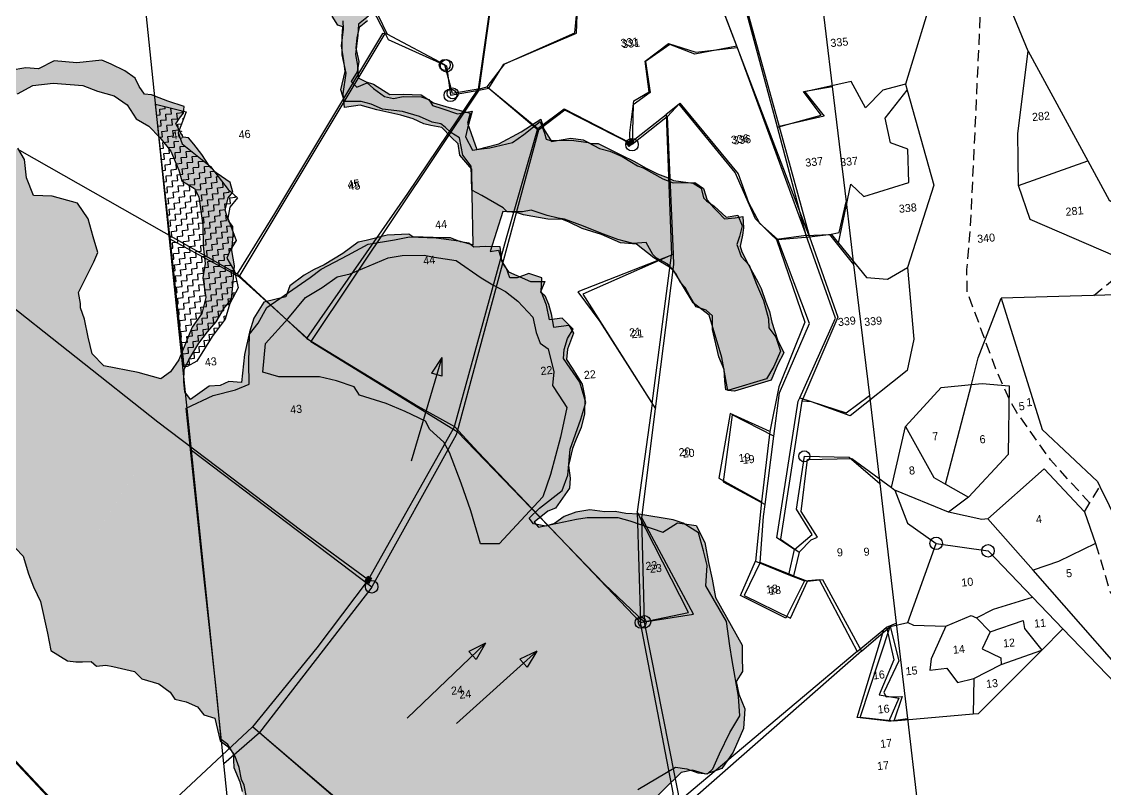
# Model space of a CAD drawing. Header units: metres. Extents: x 288884 to 291828, y 1992592 to 1994307.
# Drawn here: x 290238.4 to 290703.5, y 1993072.3 to 1993401.9 of the extents above; entities that cross this region are included whole.
import ezdxf
from ezdxf.enums import TextEntityAlignment as Align

# ---------------------------------------------------------------- set-up
doc = ezdxf.new("R2010")
doc.units = ezdxf.units.M
doc.header["$MEASUREMENT"] = 0
doc.linetypes.add('DASHED', pattern=[0.75, 0.5, -0.25])
for name, color, linetype in [('LINE_FOOTPATH', 1, 'DASHED'), ('OFF', 1, 'Continuous'), ('POLY_HATCH', 12, 'Continuous'), ('POLY_PARCEL', 6, 'Continuous'), ('POLY_ROAD', 30, 'Continuous'), ('POLY_SUBPARCEL', 6, 'DASHED'), ('SYM_ARROW', 1, 'Continuous'), ('SYM_STONE', 1, 'Continuous'), ('TEXT_MAPIN', 7, 'Continuous'), ('TEXT_PARCEL', 7, 'Continuous'), ('V_BOUND_LINE', 7, 'Continuous')]:
    doc.layers.add(name, color=color, linetype=linetype)
doc.styles.add('TEXT_MAP', font='KRDEV050.TTF')
pattern_1 = [(3.9363, (290326.11, 1992303.2286), (2.3583294, 2.7068637), [2.538585, -2.538585]), (93.9363, (290328.6425, 1992303.4028), (-2.7068637, 2.3583294), [2.538585, -2.538585])]
pattern_2 = [(0, (-1087.3011, 112.3818), (1.25, 1.25), [1.25, -1.25]), (90, (-1086.0511, 112.3818), (-1.25, 1.25), [1.25, -1.25])]

# ---------------------------------------------------------------- blocks, each defined once
blk = doc.blocks.new('STONE')
blk.add_circle((0, 0), 0.851)
blk = doc.blocks.new('ARROWASPECT')
h = blk.add_hatch(color=256)
h.paths.add_polyline_path([(2.85, -2.85), (3.72, -1.98), (0, 0)])
h.paths.add_polyline_path([(0, 0), (1.98, -3.72), (2.85, -2.85)])
for points in [[(0, 0), (17.15, -17.15)], [(0, 0), (1.98, -3.72)], [(0, 0), (3.72, -1.98)], [(3.72, -1.98), (1.98, -3.72)]]:
    blk.add_lwpolyline(points)
blk = doc.blocks.new('STONESQUAREFILLED')
blk.add_hatch(color=256).paths.add_polyline_path([(0.7, -0.48), (0.7, 0.48), (-0.7, 0.48), (-0.7, -0.48)])
blk.add_lwpolyline([(-0.7, 0.48), (0.7, 0.48), (0.7, -0.48), (-0.7, -0.48)], close=True)
blk = doc.blocks.new('523')
at = {"layer": 'POLY_HATCH'}
h = blk.add_hatch(dxfattribs=at)
h.set_pattern_fill('ZIGZAG', color=256, scale=10, style=0)
h.set_pattern_definition(pattern_2)
h.paths.add_polyline_path([(-376.28, 502.07), (-374.95, 504.07), (-372.29, 507.56), (-370.13, 509.89), (-367.96, 511.88), (-365.8, 514.71), (-363.97, 516.54), (-363.3, 519.53), (-362.47, 523.86), (-362.64, 527.35), (-361.97, 530.68), (-361.81, 532.67), (-362.64, 534), (-363.14, 536.5), (-362.14, 539.16), (-360.97, 540.32), (-361.31, 542.48), (-363.97, 544.81), (-365.47, 546.48), (-366.96, 549.47), (-368.46, 551.96), (-369.46, 553.46), (-370.63, 553.79), (-371.96, 556.95), (-370.96, 558.12), (-369.96, 559.12), (-369.63, 560.61), (-373.18, 562.15), (-375.01, 563.15), (-376.67, 563.98), (-378.17, 564.31), (-379.17, 566.14), (-379.83, 568.14), (-381.99, 569.97), (-384.82, 571.8), (-386.82, 572.96), (-392.48, 572.96), (-397.47, 573.96), (-401.13, 572.63), (-403.96, 573.13), (-407.45, 572.96), (-407.45, 574.79), (-410.12, 573.46), (-412.11, 572.96), (-413.44, 572.63), (-416.61, 571.46), (-417.94, 570.96), (-421.93, 569.3), (-425.59, 566.81), (-427.26, 564.64), (-430.09, 562.98), (-431.58, 560.99), (-432.41, 559.49), (-434.58, 561.32), (-433.75, 564.98), (-434.25, 567.47), (-435.08, 569.97), (-435.91, 572.46), (-436.08, 573.96), (-438.24, 578.95), (-438.9, 580.78), (-440.4, 583.1), (-444.23, 586.26), (-447.56, 586.43), (-448.56, 588.43), (-449.39, 589.59), (-453.22, 590.09), (-455.54, 591.09), (-457.96, 591.28), (-459.62, 592.94), (-461.62, 593.27), (-463.61, 593.27), (-465.44, 594.77), (-466.94, 595.77), (-469.44, 596.43), (-472.77, 596.27), (-476.76, 595.1), (-479.42, 593.94), (-481.92, 590.45), (-483.58, 588.95), (-485.41, 590.61), (-488.57, 591.61), (-489.57, 592.61), (-491.05, 592.89), (-512.28, 566.53), (-511.29, 565.93), (-506.57, 563.74), (-503.86, 561.94), (-501.15, 559.08), (-498.59, 556.52), (-495.73, 554.41), (-493.77, 553.2), (-493.47, 551.55), (-491.96, 549.29), (-490.91, 546.58), (-489.7, 544.32), (-490.61, 542.37), (-488.8, 541.31), (-488.5, 539.96), (-488.95, 535.74), (-489.55, 531.98), (-487.29, 522.34), (-484.58, 522.34), (-481.87, 522.5), (-479.01, 522.34), (-477.5, 523.1), (-474.94, 522.8), (-470.27, 520.09), (-468.46, 519.18), (-466.24, 518.81), (-463.34, 517.08), (-460.6, 514.91), (-459.09, 514.16), (-457.74, 512.65), (-456.68, 511.45), (-456.23, 508.29), (-455.18, 507.23), (-453.82, 506.48), (-452.77, 505.58), (-452.16, 503.77), (-450.81, 501.51), (-450.51, 500.31), (-449.3, 496.54), (-448.55, 492.63), (-447.5, 491.12), (-447.95, 489.77), (-448.1, 487.21), (-444.93, 480.44), (-443.28, 480.89), (-441.17, 481.19), (-436.75, 480.98), (-434.49, 479.62), (-431.93, 479.77), (-427.41, 479.77), (-425.16, 478.57), (-423.05, 476.01), (-418.53, 469.08), (-418.23, 466.52), (-416.72, 464.57), (-415.97, 460.5), (-415.21, 457.49), (-414.61, 455.69), (-414.01, 454.03), (-413.64, 450.45), (-376.62, 496.81), (-376.62, 499.41)])
h.paths.add_polyline_path([(-396.31, 507.83), (-396.81, 511.62), (-397.14, 515.74), (-397.8, 518.38), (-397.63, 519.37), (-397.8, 521.84), (-395.99, 524.64), (-393.68, 528.26), (-392.52, 530.24), (-393.18, 533.86), (-393.84, 537.98), (-395.82, 541.77), (-401.26, 543.91), (-405.38, 544.57), (-406.54, 548.69), (-406.54, 552.81), (-407.69, 555.45), (-411.32, 553.63), (-413.13, 555.28), (-414.12, 557.42), (-417.58, 558.74), (-420.22, 558.41), (-422.2, 557.09), (-424.34, 557.42), (-426.81, 556.44), (-429.12, 554.29), (-435.71, 550.5), (-442.71, 553.36), (-448.65, 553.19), (-453.26, 552.37), (-455.41, 551.38), (-458.04, 550.56), (-459.36, 551.22), (-461.01, 546.44), (-467.11, 544.63), (-464.97, 548.09), (-464.31, 550.56), (-464.14, 553.85), (-464.31, 558.14), (-465.46, 562.75), (-466.29, 565.55), (-467.93, 567.53), (-470.9, 571.32), (-474.69, 575.27), (-476.34, 578.4), (-476.34, 580.87), (-479.64, 583.84), (-481.62, 585.65), (-479.97, 588.45), (-477.99, 589.77), (-476.01, 590.28), (-468.92, 590.77), (-464.14, 588.96), (-458.21, 586.16), (-453.59, 584.02), (-450.46, 580.23), (-445.85, 576.93), (-443.7, 575.61), (-442.05, 570.01), (-441.07, 567.38), (-439.91, 563.26), (-438.59, 558.15), (-438.1, 555.84), (-432.99, 554.2), (-429.69, 556.67), (-426.23, 561.11), (-422.11, 563.59), (-420.29, 565.07), (-416.34, 566.39), (-413.37, 566.88), (-410.73, 567.21), (-406.45, 567.54), (-402.82, 569.02), (-398.21, 569.02), (-391.7, 567.8), (-388.57, 566.16), (-384.94, 564.67), (-382.3, 562.37), (-380.65, 559.07), (-378.02, 557.09), (-375.87, 554.29), (-373.73, 551), (-372.41, 546.55), (-372.08, 544.08), (-369.44, 542.1), (-368.62, 540.13), (-368.46, 533.7), (-368.95, 529.09), (-368.95, 525.13), (-369.77, 522), (-369.61, 517.55), (-370.93, 514.09), (-373.4, 511.29), (-377.19, 504.37), (-379.34, 501.9), (-381.64, 500.58), (-386.59, 502.56), (-394.01, 504.87)], flags=16)
h = blk.add_hatch(dxfattribs=at)
h.set_pattern_fill('ZIGZAG', color=256, scale=10, style=0)
h.set_pattern_definition(pattern_2)
h.paths.add_polyline_path([(-280.18, 542.15), (-281.74, 543.14), (-284.43, 543.85), (-288.81, 543.57), (-290.22, 546.53), (-290.65, 548.8), (-295.31, 546.53), (-300.54, 544.42), (-305.63, 543.71), (-307.05, 549.78), (-306.2, 551.9), (-310.72, 553.74), (-314.12, 555.15), (-316.66, 557.27), (-320.62, 557.84), (-323.59, 558.12), (-326.98, 560.81), (-328.54, 561.51), (-330.23, 562.64), (-330.09, 565.33), (-330.23, 567.87), (-329.24, 572.11), (-328.82, 574.51), (-326.42, 576.07), (-326.42, 578.47), (-328.25, 579.17), (-329.38, 581.58), (-330.07, 582.98), (-333.14, 584.26), (-340.58, 581.95), (-336.79, 581.14), (-334.39, 580.58), (-334.39, 579.3), (-334.11, 577.75), (-333.26, 576.2), (-332.13, 575.63), (-332.27, 573.79), (-333.12, 570.12), (-332.98, 566.73), (-332.98, 564.33), (-334.39, 560.37), (-333.83, 557.69), (-330.15, 557.26), (-328.03, 556.41), (-325.63, 555), (-321.24, 554.01), (-317.57, 552.46), (-314.88, 550.9), (-312.99, 550.27), (-312.14, 549.42), (-311.01, 548.15), (-309.17, 546.74), (-308.89, 542.78), (-307.33, 540.1), (-307.76, 534.73), (-305.64, 533.32), (-301.25, 530.07), (-300.41, 529.08), (-297.01, 528.65), (-295.03, 528.79), (-291.64, 527.24), (-289.24, 526.39), (-287.82, 525.97), (-283.81, 523.98), (-280.13, 522), (-276.46, 520.16), (-273.2, 518.89), (-270.24, 518.75), (-269.1, 515.93), (-268.4, 515.08), (-265.99, 513.38), (-264.44, 511.12), (-263.59, 509), (-262.74, 507.73), (-261.89, 505.75), (-260.76, 503.21), (-258.64, 502.22), (-257.37, 500.81), (-257.65, 497.7), (-256.95, 491.48), (-256.1, 488.51), (-256.24, 485.97), (-256.24, 483.99), (-255.53, 483.85), (-246.91, 485.41), (-244.93, 487.95), (-243.09, 491.2), (-243.8, 494.45), (-245.07, 496.71), (-244.93, 498.69), (-245.64, 502.93), (-246.77, 506.74), (-247.9, 511.12), (-249.45, 513.24), (-250.16, 516.07), (-249.31, 517.76), (-248.46, 520.02), (-249.17, 522.57), (-251.86, 522.42), (-254.26, 525.11), (-256.35, 527.01), (-256.66, 529.49), (-258.36, 530.76), (-262.6, 531.89), (-263.73, 532.6), (-265.99, 533.73), (-268.54, 535.42), (-270.85, 537.07), (-273.68, 538.9), (-276.79, 540.88), (-278.49, 542.01)])
h = blk.add_hatch(dxfattribs=at)
h.set_pattern_fill('ZIGZAG', color=256, scale=10, style=0)
h.set_pattern_definition(pattern_2)
h.paths.add_polyline_path([(-261.75, 426.9), (-261.91, 432.39), (-265.57, 440.87), (-264.74, 445.36), (-265.24, 448.68), (-265.91, 452.84), (-269.07, 455.34), (-271.23, 456.33), (-278.72, 458.5), (-281.55, 458.99), (-283.88, 459.66), (-286.21, 459.83), (-289.53, 460.66), (-292.7, 460.49), (-295.36, 459.83), (-297.69, 458.5), (-299.69, 458.16), (-302.35, 458.99), (-303.18, 460.33), (-300.68, 462.32), (-295.19, 465.65), (-293.53, 468.97), (-292.36, 474.63), (-289.2, 481.04), (-287.7, 484.69), (-288.53, 489.35), (-291.53, 495.01), (-291.19, 497), (-290.2, 499.33), (-288.7, 501.32), (-290.86, 503.99), (-293.69, 503.99), (-294.02, 507.31), (-294.85, 510.47), (-294.36, 513.47), (-297.18, 514.8), (-299.85, 514.13), (-301.51, 514.3), (-302.01, 516.46), (-302.84, 518.29), (-302.84, 521.45), (-306.06, 521.86), (-308.72, 522.03), (-309.72, 523.03), (-311.55, 523.53), (-313.72, 524.69), (-315.21, 524.86), (-322.04, 525.85), (-322.87, 526.52), (-327.69, 526.85), (-332.52, 526.19), (-334.35, 526.02), (-338.01, 523.86), (-342.5, 521.86), (-344.83, 521.03), (-347.16, 520.03), (-350.66, 518.04), (-351.82, 515.71), (-356.81, 515.04), (-359.48, 511.72), (-360.81, 508.72), (-362.47, 503.9), (-363.8, 497.75), (-366.63, 498.25), (-368.63, 497.58), (-371.12, 497.75), (-375.62, 495.25), (-376.53, 496.92), (-413.64, 450.45), (-413.26, 446.8), (-412.95, 442.89), (-409.49, 440.18), (-407.68, 439.73), (-406.18, 439.58), (-404.22, 439.43), (-403.16, 438.22), (-401.06, 438.22), (-399.55, 437.77), (-394.88, 436.12), (-393.37, 434.31), (-389.73, 432.71), (-387.47, 430.6), (-386.56, 428.95), (-384.15, 428.04), (-381.74, 426.69), (-380.54, 424.73), (-378.13, 423.68), (-377.53, 418.56), (-376.17, 417.21), (-374.97, 415.55), (-375.12, 412.24), (-374.21, 408.93), (-373.91, 406.67), (-373.61, 404.56), (-373.31, 399.89), (-374.06, 389.66), (-372.25, 389.06), (-368.49, 388.9), (-365.33, 388.9), (-362.92, 388.45), (-360.66, 387.4), (-355.99, 387.25), (-352.97, 386.5), (-350.81, 384.02), (-348.25, 383.42), (-346.29, 383.42), (-345.69, 381.01), (-345.39, 379.35), (-343.88, 377.7), (-343.28, 375.29), (-342.22, 372.88), (-339.81, 371.68), (-339.66, 370.02), (-338.76, 368.67), (-339.36, 366.56), (-338.91, 364.15), (-338.32, 362.19), (-288.99, 381.88), (-287.83, 386.91), (-286.33, 393.56), (-285.83, 397.22), (-276.89, 401.29), (-274.39, 400.62), (-272.06, 399.46), (-269.9, 398.96), (-268.57, 399.96), (-266.74, 403.12), (-263.91, 407.61), (-261.25, 411.1), (-261.08, 415.42), (-261.58, 423.57)])
h.paths.add_polyline_path([(-314.64, 455.85), (-315.96, 463.43), (-317.45, 469.86), (-319.26, 476.94), (-320.25, 479.41), (-323.05, 482.54), (-323.87, 484.52), (-328.16, 487.16), (-332.12, 489.46), (-337.89, 491.93), (-338.88, 493.91), (-342.67, 495.72), (-346.29, 497.04), (-350.58, 497.54), (-355.36, 498.03), (-358.82, 499.51), (-357.53, 505.82), (-351.93, 510.76), (-347.48, 515.05), (-343.52, 516.86), (-339.9, 518.84), (-336.93, 519.17), (-328.03, 521.8), (-324.89, 521.97), (-319.95, 521.47), (-317.81, 520.81), (-313.03, 519.5), (-307.88, 515), (-305.41, 513.19), (-302.77, 511.38), (-300.3, 508.9), (-297.33, 504.95), (-297, 501.49), (-296.35, 499.02), (-294.7, 497.54), (-294.04, 492.26), (-294.7, 489.3), (-293.54, 486.99), (-292.06, 484.03), (-294.2, 477.6), (-297.33, 469.53), (-299.64, 464.75), (-310.52, 455.36)], flags=16)
at = {"layer": 'OFF'}
for points in [[(-225.15, 572.64), (-224.97, 548.83)], [(-224.97, 548.83), (-224.77, 522.82)], [(-224.77, 522.82), (-224.66, 508.63)], [(-224.66, 508.63), (-224.43, 479.1)], [(-224.43, 479.1), (-224.32, 459.24)], [(-224.32, 459.24), (-224.16, 427.81)], [(-224.16, 427.81), (-224.04, 406.26)], [(-224.04, 406.26), (-223.94, 387.49)]]:
    blk.add_lwpolyline(points, dxfattribs=at)
at = {"layer": 'POLY_HATCH'}
for points in [[(-418.23, 466.52), (-416.72, 464.57), (-415.97, 460.5), (-415.21, 457.49), (-414.61, 455.69), (-414.01, 454.03), (-413.26, 446.8), (-412.95, 442.89), (-409.49, 440.18), (-407.68, 439.73), (-406.18, 439.58), (-404.22, 439.43), (-403.16, 438.22), (-401.06, 438.22), (-399.55, 437.77), (-394.88, 436.12), (-393.37, 434.31), (-389.73, 432.71), (-387.47, 430.6), (-386.56, 428.95), (-384.15, 428.04), (-381.74, 426.69), (-380.54, 424.73), (-378.13, 423.68), (-377.53, 418.56), (-376.17, 417.21), (-374.97, 415.55), (-375.12, 412.24), (-374.21, 408.93), (-373.91, 406.67)], [(-285.83, 397.22), (-276.89, 401.29), (-274.39, 400.62), (-272.06, 399.46), (-269.9, 398.96), (-268.57, 399.96), (-266.74, 403.12), (-263.91, 407.61), (-261.25, 411.1), (-261.08, 415.42), (-261.58, 423.57), (-261.75, 426.9), (-261.91, 432.39), (-265.57, 440.87), (-264.74, 445.36), (-265.24, 448.68), (-265.91, 452.84), (-269.07, 455.34), (-271.23, 456.33), (-278.72, 458.5), (-281.55, 458.99), (-283.88, 459.66), (-286.21, 459.83), (-289.53, 460.66), (-292.7, 460.49), (-295.36, 459.83), (-297.69, 458.5), (-299.69, 458.16), (-302.35, 458.99), (-303.18, 460.33), (-300.68, 462.32), (-295.19, 465.65), (-293.53, 468.97), (-292.36, 474.63), (-289.2, 481.04), (-287.7, 484.69), (-288.53, 489.35), (-291.53, 495.01), (-291.19, 497), (-290.2, 499.33), (-288.7, 501.32), (-290.86, 503.99), (-293.69, 503.99), (-294.02, 507.31), (-294.85, 510.47), (-294.36, 513.47), (-297.18, 514.8), (-299.85, 514.13), (-301.51, 514.3), (-302.01, 516.46), (-302.84, 518.29), (-302.84, 521.45), (-306.06, 521.86), (-308.72, 522.03), (-309.72, 523.03), (-311.55, 523.53), (-313.72, 524.69), (-315.21, 524.86), (-322.04, 525.85), (-322.87, 526.52), (-327.69, 526.85), (-332.52, 526.19), (-334.35, 526.02), (-338.01, 523.86), (-342.5, 521.86), (-344.83, 521.03), (-347.16, 520.03), (-350.66, 518.04), (-351.82, 515.71), (-356.81, 515.04), (-359.48, 511.72), (-360.81, 508.72), (-362.47, 503.9), (-363.8, 497.75), (-366.63, 498.25), (-368.63, 497.58), (-371.12, 497.75), (-375.62, 495.25), (-376.62, 497.08), (-376.62, 499.41), (-376.28, 502.07), (-374.95, 504.07), (-372.29, 507.56), (-370.13, 509.89), (-367.96, 511.88), (-365.8, 514.71), (-363.97, 516.54), (-363.3, 519.53), (-362.47, 523.86), (-362.64, 527.35), (-361.97, 530.68), (-361.81, 532.67), (-362.64, 534), (-363.14, 536.5), (-362.14, 539.16), (-360.97, 540.32), (-361.31, 542.48), (-363.97, 544.81), (-365.47, 546.48), (-366.96, 549.47), (-368.46, 551.96), (-369.46, 553.46), (-370.63, 553.79), (-371.96, 556.95), (-370.96, 558.12), (-369.96, 559.12), (-369.63, 560.61), (-373.18, 562.15), (-375.01, 563.15), (-376.67, 563.98), (-378.17, 564.31), (-379.17, 566.14), (-379.83, 568.14), (-381.99, 569.97), (-384.82, 571.8), (-386.82, 572.96), (-392.48, 572.96), (-397.47, 573.96), (-401.13, 572.63), (-403.96, 573.13), (-407.45, 572.96)], [(-406.45, 567.54), (-402.82, 569.02), (-398.21, 569.02), (-391.7, 567.8), (-388.57, 566.16), (-384.94, 564.67), (-382.3, 562.37), (-380.65, 559.07), (-378.02, 557.09), (-375.87, 554.29), (-373.73, 551), (-372.41, 546.55), (-372.08, 544.08), (-369.44, 542.1), (-368.62, 540.13), (-368.46, 533.7), (-368.95, 529.09), (-368.95, 525.13), (-369.77, 522), (-369.61, 517.55), (-370.93, 514.09), (-373.4, 511.29), (-377.19, 504.37), (-379.34, 501.9), (-381.64, 500.58), (-386.59, 502.56), (-394.01, 504.87), (-396.31, 507.83), (-396.81, 511.62), (-397.14, 515.74), (-397.8, 518.38), (-397.63, 519.37), (-397.8, 521.84), (-395.99, 524.64), (-393.68, 528.26), (-392.52, 530.24), (-393.18, 533.86), (-393.84, 537.98), (-395.82, 541.77), (-401.26, 543.91), (-405.38, 544.57), (-406.54, 548.69), (-406.54, 552.81), (-407.69, 555.45)], [(-326.42, 576.07), (-328.82, 574.51), (-329.24, 572.11), (-330.23, 567.87), (-330.09, 565.33), (-330.23, 562.64), (-328.54, 561.51), (-326.98, 560.81), (-323.59, 558.12), (-320.62, 557.84), (-316.66, 557.27), (-314.12, 555.15), (-310.72, 553.74), (-306.2, 551.9), (-307.05, 549.78), (-305.63, 543.71), (-300.54, 544.42), (-295.31, 546.53), (-290.65, 548.8), (-290.22, 546.53), (-288.81, 543.57), (-284.43, 543.85), (-281.74, 543.14), (-280.18, 542.15), (-278.49, 542.01), (-276.79, 540.88), (-273.68, 538.9), (-270.85, 537.07), (-268.54, 535.42), (-265.99, 533.73), (-263.73, 532.6), (-262.6, 531.89), (-258.36, 530.76), (-256.66, 529.49), (-256.38, 527.23), (-255.82, 526.52), (-254.26, 525.11), (-251.86, 522.42), (-249.17, 522.57), (-248.46, 520.02), (-249.31, 517.76), (-250.16, 516.07), (-249.45, 513.24), (-247.9, 511.12), (-246.77, 506.74), (-245.64, 502.93), (-244.93, 498.69), (-245.07, 496.71), (-243.8, 494.45), (-243.09, 491.2), (-244.93, 487.95), (-246.91, 485.41), (-255.53, 483.85), (-256.24, 483.99), (-256.24, 485.97), (-256.1, 488.51), (-256.95, 491.48), (-257.65, 497.7), (-257.37, 500.81), (-258.64, 502.22), (-260.76, 503.21), (-261.89, 505.75), (-262.74, 507.73), (-263.59, 509), (-264.44, 511.12), (-265.99, 513.38), (-268.4, 515.08), (-269.1, 515.93), (-270.24, 518.75), (-273.2, 518.89), (-276.46, 520.16), (-280.13, 522), (-283.81, 523.98), (-287.82, 525.97), (-289.24, 526.39), (-291.64, 527.24), (-295.03, 528.79), (-297.01, 528.65), (-300.41, 529.08), (-301.25, 530.07), (-305.64, 533.32), (-307.76, 534.73), (-307.33, 540.1), (-308.89, 542.78), (-309.17, 546.74), (-311.01, 548.15), (-312.14, 549.42), (-312.99, 550.27), (-314.88, 550.9), (-317.57, 552.46), (-321.24, 554.01), (-325.63, 555), (-328.03, 556.41), (-330.15, 557.26), (-333.83, 557.69), (-334.39, 560.37), (-332.98, 564.33), (-332.98, 566.73), (-333.12, 570.12), (-332.27, 573.79), (-332.13, 575.63)], [(-357.53, 505.82), (-351.93, 510.76), (-347.48, 515.05), (-343.52, 516.86), (-339.9, 518.84), (-336.93, 519.17), (-328.03, 521.8), (-324.89, 521.97), (-319.95, 521.47), (-317.81, 520.81), (-313.03, 519.5), (-307.88, 515), (-305.41, 513.19), (-302.77, 511.38), (-300.3, 508.9), (-297.33, 504.95), (-297, 501.49), (-296.35, 499.02), (-294.7, 497.54), (-294.04, 492.26), (-294.7, 489.3), (-293.54, 486.99), (-292.06, 484.03), (-294.2, 477.6), (-297.33, 469.53), (-299.64, 464.75), (-310.52, 455.36), (-314.64, 455.85), (-315.96, 463.43), (-317.45, 469.86), (-319.26, 476.94), (-320.25, 479.41), (-323.05, 482.54), (-323.87, 484.52), (-328.16, 487.16), (-332.12, 489.46), (-337.89, 491.93), (-338.88, 493.91), (-342.67, 495.72), (-346.29, 497.04), (-350.58, 497.54), (-355.36, 498.03), (-358.82, 499.51), (-357.53, 505.82)]]:
    blk.add_lwpolyline(points, dxfattribs=at)
at = {"layer": 'POLY_PARCEL'}
for points in [[(-275.8, 608.87), (-278.77, 596.48), (-287.69, 590.24), (-282.15, 588.5), (-282.97, 586.56), (-296.8, 589.63), (-291.58, 578.88), (-298.23, 578.57), (-303.82, 557.11)], [(-327.28, 584.79), (-322.67, 571.58)], [(-301.77, 557.41), (-297.21, 562.04), (-280.92, 567.16), (-279.9, 571.76), (-270.79, 575.6), (-269.45, 580.21), (-248.97, 585.86)], [(-322.67, 571.58), (-323.69, 571.89), (-352.27, 534.53), (-362.06, 522)], [(-303.82, 557.11), (-309.6, 556.77), (-310.63, 563.32), (-322.67, 571.58)], [(-271.32, 541.33), (-271.17, 543.6), (-269.43, 550.56), (-265.84, 552.2), (-265.95, 559.16), (-260.31, 562.44), (-254.48, 559.88), (-245.15, 559.88)], [(-348.19, 505.91), (-322.05, 535.61), (-303.82, 557.11)], [(-303.82, 557.11), (-301.77, 557.41)], [(-301.77, 557.41), (-291.5, 546.86)], [(-407.43, 554.96), (-362.06, 522)], [(-291.5, 546.86), (-285.15, 550.55), (-271.32, 541.33)], [(-241.22, 516.14), (-242.19, 517.3), (-245.36, 521.29), (-248.74, 532.14), (-259.49, 548.72), (-262.61, 546.76)], [(-238.15, 541.16), (-228.12, 542.67), (-231.5, 548.41), (-224.97, 548.83)], [(-317.52, 482.57), (-301.23, 523.27), (-291.5, 546.86)], [(-271.32, 541.33), (-262.61, 546.76)], [(-262.61, 546.76), (-264.97, 515.33)], [(-340.56, 450.63), (-354.13, 463.15), (-383.45, 491.03), (-416.63, 523.88)], [(-362.06, 522), (-348.19, 505.91)], [(-229.25, 515.96), (-227.1, 516.16), (-224.77, 522.82)], [(-264.97, 515.33), (-286.68, 509.5), (-282.56, 502.3), (-272.93, 482.75)], [(-272.93, 482.75), (-264.97, 515.33)], [(-234.52, 516.33), (-229.25, 515.96)], [(-229.25, 515.96), (-224.66, 508.63)], [(-348.19, 505.91), (-325.2, 488.05), (-317.52, 482.57)], [(-317.52, 482.57), (-340.56, 450.63)], [(-281.04, 434.3), (-312.89, 476.32), (-317.52, 482.57)], [(-272.93, 482.75), (-278.99, 459.02)], [(-247.47, 473.6), (-255.87, 478.59), (-259.97, 464.46), (-251.1, 458.14)], [(-240, 480.33), (-230.06, 475.82), (-224.43, 479.1)], [(-244.97, 446.72), (-240.61, 449.62), (-243.48, 455.66), (-240.41, 467.22), (-230.47, 465.89), (-224.32, 459.24)], [(-278.99, 459.02), (-281.04, 434.3)], [(-281.04, 434.3), (-270.08, 435.33), (-278.99, 459.02)], [(-340.56, 450.63), (-353.72, 436.77), (-369.97, 420.84)], [(-243.48, 439.48), (-248.6, 431.7), (-258.13, 437.85), (-253.89, 445.08)], [(-246.84, 441.22), (-243.48, 439.48)], [(-243.48, 439.48), (-240.21, 439.42), (-233.56, 422.43)], [(-278.11, 392.74), (-278.07, 395.61), (-281.04, 434.3)], [(-226.39, 427.14), (-225.57, 419.66), (-229.77, 412.29), (-225.46, 411.07)], [(-227.07, 426.69), (-226.39, 427.14)], [(-226.39, 427.14), (-224.16, 427.81)], [(-228.23, 406.15), (-235.19, 407.79), (-227.07, 426.69)], [(-233.56, 422.43), (-227.07, 426.69)], [(-233.56, 422.43), (-278.11, 392.74)], [(-369.97, 420.84), (-405.22, 394.62)], [(-317.51, 364.42), (-333.51, 381.54), (-369.97, 420.84)], [(-225.46, 411.07), (-228.23, 406.15)], [(-228.23, 406.15), (-224.04, 406.26)]]:
    blk.add_lwpolyline(points, dxfattribs=at)
at = {"layer": 'POLY_ROAD'}
for points in [[(-248.97, 585.86), (-248.97, 574.97), (-245.15, 559.88)], [(-238.15, 541.16), (-243.46, 576.15)], [(-245.15, 559.88), (-234.52, 516.33)], [(-234.52, 516.33), (-238.15, 541.16)], [(-241.22, 516.14), (-236.94, 497.07), (-244.39, 483.28), (-247.47, 473.6)], [(-234.52, 516.33), (-241.22, 516.14)], [(-240, 480.33), (-230.06, 497.16), (-234.52, 516.33)], [(-244.97, 446.72), (-248.61, 449.79), (-240.4, 479.65), (-240, 480.33)], [(-247.47, 473.6), (-251.1, 458.14)], [(-251.1, 458.14), (-253.89, 445.08)], [(-246.84, 441.22), (-244.97, 446.72)], [(-253.89, 445.08), (-246.84, 441.22)]]:
    blk.add_lwpolyline(points, dxfattribs=at)
at = {"layer": 'V_BOUND_LINE', "const_width": 0.5}
blk.add_lwpolyline([(-507.45, 516.96), (-454.15, 459.98), (-413.47, 405.47), (-405.22, 394.62)], dxfattribs=at)
at = {"layer": 'SYM_ARROW', "rotation": 262.3383524814598}
blk.add_blockref('ARROWASPECT', (-316.05, 433.63), dxfattribs=at)
at = {"layer": 'SYM_STONE', "xscale": 1.446395038766218, "yscale": 1.446395038766218, "zscale": 1.446395038766218}
for p in [(-310.63, 563.32), (-309.6, 556.77), (-240.41, 467.22), (-281.04, 434.3)]:
    blk.add_blockref('STONE', p, dxfattribs=at)
at = {"layer": 'SYM_STONE'}
for p, rotation in [((-271.32, 541.33), 31.92978390150522), ((-340.56, 450.63), 54.18677181822175)]:
    blk.add_blockref('STONESQUAREFILLED', p, dxfattribs=dict(at, rotation=rotation))
at = {"layer": 'TEXT_PARCEL', "style": 'TEXT_MAP'}
for s, p in [('331', (-268.96, 563.74)), ('46', (-371.87, 554.41)), ('45', (-333.92, 539.11)), ('336', (-246.81, 539.44)), ('337', (-230.86, 532.5)), ('44', (-319.02, 520.23)), ('43', (-370.13, 503.12)), ('21', (-274.96, 499.14)), ('339', (-227.59, 496.21)), ('22', (-295.65, 492.79)), ('20', (-266.94, 471.22)), ('19', (-253.75, 468.43)), ('23', (-277.19, 446.74)), ('9', (-234.91, 444.97)), ('18', (-250.94, 438.51)), ('24', (-323.56, 423.86)), ('16', (-229.31, 416.71)), ('17', (-229.42, 401.3))]:
    blk.add_text(s, height=1.8, dxfattribs=at).set_placement(p, align=Align.MIDDLE)
blk = doc.blocks.new('2469')
at = {"layer": 'POLY_HATCH'}
h = blk.add_hatch(dxfattribs=at)
h.set_pattern_fill('ZIGZAG', color=256, scale=20.308681, angle=3.9363, style=0)
h.set_pattern_definition(pattern_1)
h.paths.add_polyline_path([(290533.66, 1993161.16), (290530.04, 1993168.89), (290521.44, 1993170.36), (290514.76, 1993166.3), (290499.91, 1993171.82), (290494.39, 1993173.5), (290480.46, 1993173.83), (290475.6, 1993173.24), (290458.31, 1993169.99), (290456.34, 1993172.43), (290462.71, 1993177.24), (290466.22, 1993178.51), (290472.82, 1993187.46), (290473.29, 1993191.87), (290472.63, 1993197.75), (290473.44, 1993200.89), (290474.68, 1993205.35), (290476.45, 1993209.6), (290478.92, 1993214.91), (290480.56, 1993220.95), (290480.82, 1993228.43), (290479.88, 1993234.55), (290475.51, 1993241.97), (290472.92, 1993245.91), (290473.63, 1993250.59), (290476.47, 1993257.85), (290474.41, 1993261.57), (290467.51, 1993260.84), (290466.57, 1993266.95), (290465.5, 1993271.26), (290463.94, 1993275.27), (290462.02, 1993276.94), (290464.01, 1993281.71), (290457.57, 1993281.78), (290447.71, 1993286.51), (290445.14, 1993290.19), (290443.41, 1993296.51), (290439.59, 1993295.99), (290445.82, 1993313.92), (290452.05, 1993313.32), (290455.21, 1993312.25), (290466.19, 1993309.92), (290472.91, 1993309.61), (290475.83, 1993308.27), (290481.7, 1993305.32), (290490.41, 1993302.32), (290498.93, 1993298.27), (290506.2, 1993297.48), (290513.85, 1993291.06), (290522.46, 1993285.73), (290531.26, 1993270.12), (290538.35, 1993264.43), (290543.56, 1993244.96), (290545.94, 1993229.85), (290549.05, 1993229.55), (290565.74, 1993234.05), (290568.87, 1993240.95), (290571.85, 1993246.31), (290569.12, 1993252.3), (290566.72, 1993260.5), (290565.87, 1993265.33), (290564.29, 1993269.6), (290562.31, 1993275.9), (290561.09, 1993278.65), (290556.92, 1993286.86), (290553.93, 1993292.83), (290553.24, 1993295.36), (290554.45, 1993300.33), (290554.99, 1993303.71), (290554.89, 1993308.86), (290551.32, 1993308.35), (290546.45, 1993308.02), (290542.51, 1993312.38), (290538.89, 1993316.77), (290537.24, 1993322.06), (290533.44, 1993324.89), (290523.64, 1993324.98), (290518.87, 1993326.97), (290510.17, 1993332.08), (290507.52, 1993333.18), (290500.78, 1993337.61), (290495.2, 1993340.06), (290490.46, 1993341.53), (290485.38, 1993344.27), (290477.82, 1993345.55), (290466.59, 1993345.69), (290465.73, 1993349.1), (290463.82, 1993354.37), (290456.22, 1993348.7), (290451.05, 1993345.26), (290440.65, 1993343), (290436.8, 1993342.73), (290432.72, 1993342.19), (290429.71, 1993348.42), (290430.73, 1993352.35), (290433.02, 1993359.88), (290426.39, 1993358.91), (290419.26, 1993361.5), (290415.03, 1993363.01), (290413.55, 1993365.75), (290410.12, 1993367.05), (290401.84, 1993367.51), (290397.52, 1993366.7), (290393.33, 1993367.7), (290388.43, 1993371.48), (290385.67, 1993374.12), (290380.91, 1993372.25), (290378.41, 1993374.91), (290381.2, 1993379.22), (290382.17, 1993383.92), (290380.97, 1993390.02), (290381.43, 1993394.68), (290382.65, 1993399.4), (290386.57, 1993402.25), (290385.67, 1993407.85), (290382.73, 1993409.45), (290380.09, 1993414.16), (290377.67, 1993415.54), (290372.25, 1993415.68), (290365.55, 1993415.73), (290378.76, 1993437.23), (290376.87, 1993442.35), (290377.08, 1993446.74), (290375.79, 1993450.51), (290382.6, 1993452.53), (290378.73, 1993456.38), (290378.59, 1993458.43), (290382.31, 1993460.49), (290384.27, 1993465.77), (290374.38, 1993471.01), (290377.06, 1993473.25), (290379.61, 1993477.29), (290378.41, 1993479.78), (290375.87, 1993482.96), (290376.36, 1993487.11), (290372.48, 1993494.82), (290369.1, 1993502.83), (290364.8, 1993505.36), (290360.21, 1993508.39), (290361.85, 1993510.82), (290369.4, 1993513.4), (290374.17, 1993518.88), (290377.5, 1993522.97), (290378.79, 1993526.66), (290381.36, 1993530.44), (290384.57, 1993532.47), (290386.77, 1993538.02), (290386.45, 1993542.6), (290391.9, 1993546.21), (290397.32, 1993553.53), (290398.46, 1993555.67), (290396.65, 1993563.27), (290397.94, 1993566.96), (290400.3, 1993573.82), (290404.36, 1993578.47), (290412.13, 1993589.05), (290414.55, 1993595.14), (290417.56, 1993599.98), (290418.05, 1993604.13), (290414.89, 1993608.8), (290416.8, 1993610.99), (290419.56, 1993615.96), (290428.68, 1993618.13), (290434.8, 1993619.07), (290436.93, 1993621.79), (290437.76, 1993624.68), (290437.46, 1993629.03), (290436.99, 1993635.95), (290436.98, 1993639.81), (290436.99, 1993643.42), (290434.01, 1993645.53), (290433.13, 1993650.87), (290432.47, 1993656.75), (290428.83, 1993664.74), (290426.33, 1993671), (290423.66, 1993676.22), (290419.06, 1993683.12), (290417.82, 1993686.12), (290415.39, 1993694.05), (290410.65, 1993699.39), (290407.24, 1993704.05), (290405.21, 1993707.26), (290402.33, 1993711.69), (290402.89, 1993714.82), (290404.77, 1993721.13), (290399.78, 1993722.58), (290394.94, 1993721.74), (290390.28, 1993718.33), (290380.98, 1993703.79), (290376.68, 1993698.71), (290380.76, 1993695.65), (290380.16, 1993689.43), (290384.99, 1993690.27), (290388.09, 1993686.37), (290391.55, 1993684.8), (290393.9, 1993680.59), (290401.2, 1993671.82), (290402.99, 1993668.34), (290404.53, 1993664.59), (290406.32, 1993661.11), (290408.84, 1993658.19), (290410.29, 1993652.11), (290411.63, 1993640.11), (290412.01, 1993638.33), (290408.19, 1993633.95), (290399.33, 1993635.4), (290396.8, 1993634.71), (290394.2, 1993635.04), (290389.5, 1993636.01), (290386.55, 1993634), (290382.39, 1993634.49), (290379.74, 1993635.59), (290375.73, 1993637.64), (290374.49, 1993637.03), (290372.01, 1993635.58), (290367.62, 1993635.79), (290364.56, 1993635.32), (290359.58, 1993629.06), (290353.99, 1993627.9), (290352.49, 1993627.28), (290349.38, 1993627.58), (290346.66, 1993629.71), (290340.74, 1993629.56), (290337.31, 1993627.01), (290331.54, 1993617.35), (290329.24, 1993613.33), (290327.14, 1993610.09), (290316.94, 1993608.62), (290312.42, 1993614.49), (290303.44, 1993613.87), (290300, 1993615.18), (290297.03, 1993620.89), (290293.37, 1993625.53), (290286.31, 1993623.24), (290274.56, 1993629.39), (290270.29, 1993630.38), (290271.67, 1993618.97), (290277.06, 1993615.48), (290283.87, 1993613.89), (290292.25, 1993611.89), (290295.25, 1993609.52), (290298.14, 1993608.69), (290301.51, 1993608.41), (290309.38, 1993602.51), (290311.47, 1993602.14), (290320.04, 1993597.33), (290330.21, 1993599.31), (290334.32, 1993603.2), (290334.68, 1993609.15), (290341.21, 1993611.65), (290344.86, 1993614.74), (290346.27, 1993616.64), (290350.92, 1993620.3), (290356.71, 1993622.25), (290361.99, 1993624.15), (290366.6, 1993624.47), (290369.57, 1993626.22), (290372.37, 1993626.67), (290374.42, 1993626.81), (290376.92, 1993628.01), (290389.41, 1993629.9), (290399.9, 1993630.88), (290406.35, 1993630.81), (290410.3, 1993629.54), (290413.14, 1993625.61), (290414.12, 1993618.99), (290410.98, 1993615.94), (290409.91, 1993605.31), (290408.91, 1993597.26), (290404.88, 1993588.49), (290398.05, 1993582.87), (290393.61, 1993572.53), (290387.76, 1993556.27), (290383.55, 1993542.59), (290379.73, 1993538.21), (290374.25, 1993535.51), (290371.12, 1993528.61), (290365.8, 1993519.75), (290352.8, 1993510.35), (290351.8, 1993506.17), (290354.54, 1993503.78), (290360.92, 1993493.41), (290363.49, 1993489.72), (290366.51, 1993483.24), (290367.19, 1993477.11), (290370.5, 1993470.13), (290371.55, 1993462.47), (290372.11, 1993454.28), (290370.41, 1993445.25), (290356.99, 1993411.89), (290364, 1993411.08), (290368.09, 1993411.62), (290370.06, 1993409.18), (290370.61, 1993404.85), (290372.96, 1993400.63), (290375.34, 1993399.77), (290374.85, 1993395.61), (290374.67, 1993387.1), (290376.27, 1993378.72), (290374.6, 1993369.34), (290375.02, 1993363.19), (290382.18, 1993363.94), (290389.81, 1993361.63), (290400.55, 1993359.02), (290406.15, 1993357.2), (290410.96, 1993354.7), (290414.11, 1993353.88), (290419.07, 1993352.94), (290423.25, 1993348.33), (290426.3, 1993345.2), (290426.91, 1993340.09), (290432.25, 1993333.51), (290432, 1993322.16), (290431.99, 1993299.11), (290425.41, 1993301.23), (290415.25, 1993302.85), (290403.1, 1993303.55), (290396.23, 1993302.31), (290384.23, 1993300.71), (290374.77, 1993295.94), (290362.56, 1993289.95), (290357.41, 1993286.25), (290337.38, 1993273.15), (290333.23, 1993266.17), (290329.19, 1993261.25), (290328.53, 1993248.34), (290328.43, 1993238.55), (290322.16, 1993236.06), (290312.01, 1993233.81), (290299.51, 1993228.32), (290305.27, 1993156), (290310.14, 1993096.36), (290311.48, 1993077.25), (290314.48, 1993074.88), (290317.68, 1993069.44), (290319.32, 1993064.4), (290320.22, 1993058.8), (290321.42, 1993056.31), (290322.32, 1993050.71), (290323.03, 1993047.92), (290325.26, 1993041.64), (290325.48, 1993034.71), (290340.62, 1993039.35), (290342.43, 1993031.75), (290336.78, 1993027.76), (290330.1, 1993023.7), (290325.47, 1993016.17), (290327.35, 1993015.01), (290332.43, 1993016.13), (290343.25, 1993016.11), (290349.16, 1993016.26), (290353.87, 1993015.29), (290359.61, 1993015.29), (290365.58, 1993014.67), (290371.45, 1993011.72), (290374.99, 1993008.88), (290380.66, 1993005.15), (290384.46, 1993002.32), (290389.72, 1992997.02), (290389.73, 1992993.16), (290392.28, 1992989.73), (290396.68, 1992985.66), (290399.69, 1992979.43), (290401.91, 1992973.4), (290403.88, 1992963.5), (290404.19, 1992958.89), (290402.83, 1992948.75), (290406.44, 1992944.88), (290414.74, 1992940.3), (290416.73, 1992937.61), (290417.51, 1992933.8), (290419.57, 1992930.08), (290420.45, 1992924.74), (290422.76, 1992914.71), (290421.43, 1992904.06), (290419.23, 1992894.9), (290424.14, 1992890.86), (290434.36, 1992892.08), (290440.9, 1992890.72), (290456.64, 1992890.26), (290462.34, 1992888.26), (290543.55, 1993008.16), (290542.79, 1993009.73), (290535.96, 1993007.97), (290537.33, 1993014.24), (290537.29, 1993018.61), (290534.58, 1993020.49), (290527.82, 1993017.71), (290519.73, 1993019.21), (290512.76, 1993019.5), (290504.44, 1993016.87), (290499.95, 1993014.76), (290493.88, 1993013.05), (290499.62, 1993030.7), (290503.29, 1993040.99), (290520.23, 1993056.83), (290525.33, 1993057.69), (290531.38, 1993055.79), (290538.69, 1993058.1), (290544.11, 1993065.42), (290549.05, 1993076.06), (290549.95, 1993084.99), (290547.42, 1993091.76), (290546.25, 1993097.6), (290549.3, 1993101.93), (290549.33, 1993108.89), (290549.49, 1993114.05), (290537.94, 1993135.91), (290536.62, 1993144.37), (290535.07, 1993151.99)])
h = blk.add_hatch(dxfattribs=at)
h.set_pattern_fill('ZIGZAG', color=256, scale=20.308681, angle=3.9363, style=0)
h.set_pattern_definition(pattern_1)
h.paths.add_polyline_path([(290299.1, 1993247.08), (290300.5, 1993247.18), (290304.88, 1993249.57), (290312.16, 1993260.56), (290318.27, 1993268.31), (290320.58, 1993275.46), (290324.64, 1993282.38), (290323.07, 1993289.96), (290319.49, 1993296.73), (290324.2, 1993304.01), (290319.78, 1993316.95), (290325.32, 1993323.31), (290321.21, 1993327.22), (290313.48, 1993337.87), (290297.99, 1993350.96), (290303.01, 1993363), (290289.22, 1993366.94)])
at = {"layer": 'LINE_FOOTPATH', "ltscale": 10, "flags": 128}
for points in [[(290709.15, 1993174.38), (290691.79, 1993194.64), (290677.08, 1993216.52), (290673.68, 1993222.75), (290668.18, 1993236.11), (290662.44, 1993252.95), (290655.94, 1993272.13), (290656.06, 1993282.1), (290658.1, 1993299.48), (290662.01, 1993352.27), (290666.28, 1993412.7), (290673.44, 1993441.28), (290665.76, 1993447.21), (290665.76, 1993455.02), (290659.96, 1993492.33), (290652.54, 1993532.4), (290643.03, 1993537.4), (290616.47, 1993539.61), (290585.54, 1993546.64), (290566.68, 1993550.46)], [(290713.41, 1993268.76), (290763.08, 1993307.23), (290782.72, 1993323.4), (290807.1, 1993341.23), (290823.18, 1993354.19), (290850.66, 1993373.86), (290860.26, 1993379.37), (290866.06, 1993385.15), (290873.27, 1993397.77), (290877.82, 1993402.12)]]:
    blk.add_lwpolyline(points, dxfattribs=at)
at = {"layer": 'OFF'}
for points in [[(290293.95, 1993305.52), (290285.68, 1993412.72)], [(290301.39, 1993209.12), (290293.95, 1993305.52)], [(290312.4, 1993066.35), (290301.39, 1993209.12)], [(290320.47, 1992961.68), (290312.4, 1993066.35)]]:
    blk.add_lwpolyline(points, dxfattribs=at)
at = {"layer": 'POLY_HATCH'}
for points in [[(290386.57, 1993402.25), (290382.65, 1993399.4), (290381.43, 1993394.68), (290380.97, 1993390.02), (290382.17, 1993383.92), (290381.2, 1993379.22), (290378.41, 1993374.91), (290380.91, 1993372.25), (290385.67, 1993374.12), (290388.43, 1993371.48), (290393.33, 1993367.7), (290397.52, 1993366.7), (290401.84, 1993367.51), (290410.12, 1993367.05), (290413.55, 1993365.75), (290415.03, 1993363.01), (290419.26, 1993361.5), (290426.39, 1993358.91), (290433.02, 1993359.88), (290430.73, 1993352.35), (290429.71, 1993348.42), (290432.72, 1993342.19), (290436.8, 1993342.73), (290440.65, 1993343), (290451.05, 1993345.26), (290456.22, 1993348.7), (290463.82, 1993354.37), (290465.73, 1993349.1), (290466.44, 1993346.32), (290468.28, 1993345.67), (290477.82, 1993345.55), (290485.38, 1993344.27), (290490.46, 1993341.53), (290495.2, 1993340.06), (290500.78, 1993337.61), (290507.52, 1993333.18), (290510.17, 1993332.08), (290518.87, 1993326.97), (290523.64, 1993324.98), (290533.44, 1993324.89), (290537.24, 1993322.06), (290538.89, 1993316.77), (290541.7, 1993313.36), (290543.38, 1993311.41), (290546.45, 1993308.02), (290551.32, 1993308.35), (290554.89, 1993308.86), (290554.99, 1993303.71), (290554.45, 1993300.33), (290553.24, 1993295.36), (290553.93, 1993292.83), (290556.92, 1993286.86), (290561.09, 1993278.65), (290562.31, 1993275.9), (290564.29, 1993269.6), (290565.87, 1993265.33), (290566.72, 1993260.5), (290569.12, 1993252.3), (290571.85, 1993246.31), (290568.87, 1993240.95), (290565.74, 1993234.05), (290549.05, 1993229.55), (290545.94, 1993229.85), (290543.56, 1993244.96), (290538.35, 1993264.43), (290531.26, 1993270.12), (290522.46, 1993285.73), (290513.85, 1993291.06), (290506.2, 1993297.48), (290498.93, 1993298.27), (290490.41, 1993302.32), (290481.7, 1993305.32), (290475.83, 1993308.27), (290472.91, 1993309.61), (290466.19, 1993309.92), (290455.21, 1993312.25), (290452.05, 1993313.32), (290445.82, 1993313.92), (290439.59, 1993295.99), (290443.41, 1993296.51), (290445.14, 1993290.19), (290447.71, 1993286.51), (290457.57, 1993281.78), (290464.01, 1993281.71), (290462.02, 1993276.94), (290463.94, 1993275.27), (290465.5, 1993271.26), (290466.57, 1993266.95), (290467.51, 1993260.84), (290474.41, 1993261.57), (290476.47, 1993257.85), (290473.63, 1993250.59), (290472.92, 1993245.91), (290475.51, 1993241.97), (290479.88, 1993234.55), (290480.82, 1993228.43), (290480.56, 1993220.95), (290478.92, 1993214.91), (290476.45, 1993209.6), (290474.68, 1993205.35), (290473.44, 1993200.89), (290472.63, 1993197.75), (290473.29, 1993191.87), (290472.82, 1993187.46), (290466.22, 1993178.51), (290462.71, 1993177.24), (290456.34, 1993172.43), (290458.31, 1993169.99), (290475.6, 1993173.24), (290480.46, 1993173.83), (290494.39, 1993173.5), (290499.91, 1993171.82), (290514.76, 1993166.3), (290521.44, 1993170.36), (290530.04, 1993168.89), (290533.66, 1993161.16), (290535.07, 1993151.99), (290536.62, 1993144.37), (290537.94, 1993135.91), (290549.49, 1993114.05), (290549.33, 1993108.89), (290549.3, 1993101.93), (290546.25, 1993097.6), (290547.42, 1993091.76), (290549.95, 1993084.99), (290549.05, 1993076.06), (290544.11, 1993065.42), (290538.69, 1993058.1), (290531.38, 1993055.79), (290525.33, 1993057.69), (290520.23, 1993056.83), (290503.29, 1993040.99)], [(290322.32, 1993050.71), (290321.42, 1993056.31), (290320.22, 1993058.8), (290319.32, 1993064.4), (290317.68, 1993069.44), (290314.48, 1993074.88), (290311.48, 1993077.25), (290310.14, 1993096.36), (290305.27, 1993156), (290299.51, 1993228.32), (290312.01, 1993233.81), (290322.16, 1993236.06), (290328.43, 1993238.55), (290328.53, 1993248.34), (290329.19, 1993261.25), (290333.23, 1993266.17), (290337.38, 1993273.15), (290357.41, 1993286.25), (290362.56, 1993289.95), (290374.77, 1993295.94), (290384.23, 1993300.71), (290396.23, 1993302.31), (290403.1, 1993303.55), (290415.25, 1993302.85), (290425.41, 1993301.23), (290431.99, 1993299.11), (290432, 1993322.16), (290432.25, 1993333.51), (290426.91, 1993340.09), (290426.3, 1993345.2), (290423.25, 1993348.33), (290419.07, 1993352.94), (290414.11, 1993353.88), (290410.96, 1993354.7), (290406.15, 1993357.2), (290400.55, 1993359.02), (290389.81, 1993361.63), (290382.18, 1993363.94), (290375.02, 1993363.19), (290374.6, 1993369.34), (290376.27, 1993378.72), (290374.67, 1993387.1), (290374.85, 1993395.61), (290375.34, 1993399.77), (290372.96, 1993400.63), (290370.61, 1993404.85)], [(290289.22, 1993366.94), (290303.01, 1993363), (290299.11, 1993353.65), (290300.86, 1993348.53), (290313.48, 1993337.87), (290321.21, 1993327.22), (290325.32, 1993323.31), (290321.76, 1993319.22), (290320.7, 1993314.25), (290324.2, 1993304.01), (290321.36, 1993299.62), (290319.86, 1993296.03), (290323.07, 1993289.96), (290324.64, 1993282.38), (290320.58, 1993275.46), (290318.27, 1993268.31), (290312.16, 1993260.56), (290304.88, 1993249.57), (290300.5, 1993247.18), (290299.1, 1993247.08), (290289.22, 1993366.94)]]:
    blk.add_lwpolyline(points, dxfattribs=at)
at = {"layer": 'POLY_PARCEL'}
for points in [[(290482.89, 1993478.33), (290480.02, 1993451.27), (290477.16, 1993452.82), (290476.15, 1993449.25), (290463.29, 1993439.34), (290474.32, 1993435.84), (290473.27, 1993432.76), (290444.98, 1993435.83), (290455.86, 1993416.28), (290449.77, 1993413.6), (290443.75, 1993413.69), (290436.28, 1993369.43)], [(290440.98, 1993370.15), (290448.01, 1993380.91), (290481.44, 1993394.23), (290481.87, 1993402.53), (290500.04, 1993411.8), (290502.01, 1993423.21), (290542.18, 1993436.72)], [(290686.47, 1993380.58), (290668.15, 1993429.07)], [(290383.17, 1993419.54), (290394.45, 1993396.25)], [(290645.4, 1993412.05), (290630.37, 1993367.06)], [(290325.18, 1993287.38), (290394.45, 1993396.25)], [(290394.45, 1993396.25), (290395.74, 1993393.6), (290421.94, 1993380.87), (290423.36, 1993367.44), (290436.28, 1993369.43)], [(290554.17, 1993386.35), (290534.89, 1993383.21), (290523.78, 1993387.96), (290512.52, 1993380.42), (290514.25, 1993366.26), (290506.34, 1993360.95), (290505.35, 1993342.84)], [(290680.51, 1993319.67), (290680.82, 1993343.24), (290686.47, 1993380.58)], [(290686.47, 1993380.58), (290712.29, 1993330.01)], [(290436.28, 1993369.43), (290356.94, 1993257.22)], [(290436.28, 1993369.43), (290440.98, 1993370.15)], [(290440.98, 1993370.15), (290462.95, 1993350.45)], [(290630.37, 1993367.06), (290620.03, 1993364.59), (290611.87, 1993356.78), (290605.71, 1993368.92), (290584.49, 1993364.8), (290593, 1993353.55), (290572.41, 1993349.26)], [(290598.08, 1993295.54), (290604.34, 1993322.21), (290610.04, 1993316.57), (290630.67, 1993322.33), (290630.59, 1993337.54), (290622.88, 1993340.63), (290620.66, 1993351.83), (290631.05, 1993364.36)], [(290631.05, 1993364.36), (290642.01, 1993320.77), (290629.06, 1993283.78)], [(290630.37, 1993367.06), (290631.05, 1993364.36)], [(290505.35, 1993342.84), (290475.13, 1993359.31), (290462.95, 1993350.45)], [(290521.79, 1993355.25), (290527.63, 1993361.17), (290553.21, 1993328.35), (290557.63, 1993315.12), (290562.29, 1993305.67), (290570.5, 1993297.97)], [(290521.79, 1993355.25), (290505.35, 1993342.84)], [(290522.84, 1993292.53), (290521.79, 1993355.25)], [(290462.95, 1993350.45), (290422.39, 1993214.43)], [(290680.51, 1993319.67), (290712.29, 1993330.01)], [(290712.29, 1993330.01), (290721.53, 1993311.91), (290747.08, 1993296.12)], [(290747.08, 1993296.12), (290723.98, 1993286.2), (290685.45, 1993304.07), (290680.51, 1993319.67)], [(290325.18, 1993287.38), (290293.95, 1993305.52)], [(290584.93, 1993298.75), (290594.76, 1993299.82), (290598.08, 1993295.54)], [(290598.08, 1993295.54), (290610.41, 1993279.64), (290619.9, 1993278.6), (290629.06, 1993283.78)], [(290522.84, 1993292.53), (290481.13, 1993275.42), (290512.93, 1993222.39)], [(290512.93, 1993222.39), (290522.92, 1993287.83), (290522.84, 1993292.53)], [(290356.94, 1993257.22), (290325.18, 1993287.38)], [(290629.06, 1993283.78), (290631.07, 1993251.08), (290627.7, 1993236.84), (290601.24, 1993217.03), (290583.85, 1993223.81), (290579.42, 1993224.19)], [(290656.74, 1993229.75), (290660.19, 1993241.82), (290671.39, 1993268.68)], [(290780.7, 1993244.56), (290767.62, 1993262.49), (290750.55, 1993257.7), (290739.37, 1993268.81), (290671.39, 1993268.68)], [(290671.39, 1993268.68), (290688.34, 1993208.5), (290712.97, 1993184.11), (290713.98, 1993181.92)], [(290356.94, 1993257.22), (290422.39, 1993214.43)], [(290626.27, 1993211.48), (290642.96, 1993228.81), (290656.74, 1993229.75)], [(290643.87, 1993184.74), (290656.74, 1993229.75)], [(290656.74, 1993229.75), (290661.72, 1993230.1), (290673.9, 1993228.76), (290672.66, 1993197.52), (290654.15, 1993178.62)], [(290505.4, 1993173.05), (290512.93, 1993222.39)], [(290566.38, 1993208.65), (290547.7, 1993218.86), (290542.77, 1993188.45), (290561.58, 1993177.64)], [(290422.39, 1993214.43), (290421.97, 1993213.02), (290381.74, 1993144.94)], [(290422.39, 1993214.43), (290487.63, 1993143.36), (290505.34, 1993125.64)], [(290619.19, 1993183.86), (290626.27, 1993211.48)], [(290626.27, 1993211.48), (290638.53, 1993187.93), (290643.87, 1993184.74)], [(290301.39, 1993209.12), (290381.74, 1993144.94)], [(290576.46, 1993155.6), (290582.06, 1993160.98), (290585, 1993162.13), (290577.84, 1993174), (290581.29, 1993197.54), (290601.59, 1993197.51), (290619.19, 1993183.86)], [(290662.6, 1993168.56), (290688.91, 1993190.62), (290706.72, 1993170.59)], [(290619.19, 1993183.86), (290620.75, 1993182.65)], [(290643.87, 1993184.74), (290654.15, 1993178.62)], [(290713.98, 1993181.92), (290726.05, 1993155.55), (290722.51, 1993137.79), (290738.41, 1993103.39), (290769.35, 1993078.71)], [(290654.15, 1993178.62), (290644.89, 1993172.02)], [(290505.34, 1993125.72), (290527.75, 1993128.66), (290505.4, 1993173.05)], [(290505.34, 1993125.72), (290505.4, 1993173.05)], [(290706.72, 1993170.59), (290711.35, 1993155.94)], [(290625.01, 1993122.25), (290638.85, 1993157.95)], [(290711.35, 1993155.94), (290694.24, 1993148.24), (290682.61, 1993144.57)], [(290558.59, 1993151.3), (290550.9, 1993136.55), (290571.79, 1993125.63), (290579.99, 1993142.36)], [(290381.74, 1993144.94), (290381.27, 1993144.14), (290328.98, 1993080.03)], [(290573.61, 1993144.92), (290579.99, 1993142.36)], [(290579.99, 1993142.36), (290586.78, 1993142.83), (290603.63, 1993109.91)], [(290656.32, 1993123.65), (290664.15, 1993127.36), (290682.06, 1993132.35)], [(290505.34, 1993125.64), (290505.34, 1993125.72)], [(290519.97, 1993040.12), (290505.34, 1993125.64)], [(290617.03, 1993120.75), (290625.01, 1993122.25)], [(290625.01, 1993122.25), (290627.64, 1993121.05), (290642.29, 1993120.15)], [(290642.29, 1993120.15), (290653.86, 1993124.75), (290656.32, 1993123.65)], [(290656.32, 1993123.65), (290662.32, 1993117.09)], [(290617.45, 1993077.67), (290602.25, 1993079.63), (290617.03, 1993120.75)], [(290603.63, 1993109.91), (290617.03, 1993120.75)], [(290617.03, 1993120.75), (290620.49, 1993105.02), (290613.23, 1993090.73), (290614.32, 1993088.75), (290621.61, 1993088.77), (290617.45, 1993077.67)], [(290642.29, 1993120.15), (290635.2, 1993105.56), (290634.45, 1993100.44), (290642.17, 1993101.13), (290646.91, 1993094.48), (290654.41, 1993096.1)], [(290662.32, 1993117.09), (290677.54, 1993121.79), (290677.95, 1993118.17), (290685.57, 1993108.22)], [(290695.47, 1993117.66), (290685.57, 1993108.22)], [(290662.32, 1993117.09), (290658.57, 1993109.39), (290666.94, 1993105.21), (290667, 1993102.04)], [(290603.63, 1993109.91), (290519.97, 1993040.12)], [(290685.57, 1993108.22), (290655.99, 1993080), (290653.63, 1993079.86)], [(290667, 1993102.04), (290685.57, 1993108.22)], [(290654.41, 1993096.1), (290667, 1993102.04)], [(290654.41, 1993096.1), (290653.63, 1993079.86)], [(290312.4, 1993066.35), (290328.98, 1993080.03)], [(290328.98, 1993080.03), (290444.96, 1992975.52)], [(290653.63, 1993079.86), (290617.45, 1993077.67)]]:
    blk.add_lwpolyline(points, dxfattribs=at)
at = {"layer": 'POLY_ROAD'}
for points in [[(290554.17, 1993386.35), (290544.18, 1993414.8), (290542.18, 1993436.72)], [(290555.12, 1993419.03), (290572.41, 1993349.26)], [(290584.93, 1993298.75), (290554.17, 1993386.35)], [(290572.41, 1993349.26), (290584.93, 1993298.75)], [(290566.38, 1993208.65), (290569.41, 1993228.23), (290583.9, 1993259.4), (290570.5, 1993297.97)], [(290570.5, 1993297.97), (290584.93, 1993298.75)], [(290584.93, 1993298.75), (290596.78, 1993261.94), (290579.42, 1993224.19)], [(290579.42, 1993224.19), (290568.11, 1993161.67), (290576.46, 1993155.6)], [(290561.58, 1993177.64), (290566.38, 1993208.65)], [(290644.89, 1993172.02), (290620.75, 1993182.65)], [(290620.75, 1993182.65), (290626.06, 1993167.48), (290638.85, 1993157.95)], [(290558.59, 1993151.3), (290560.74, 1993172.15), (290561.58, 1993177.64)], [(290662.6, 1993168.56), (290659.89, 1993168.2), (290644.89, 1993172.02)], [(290682.61, 1993144.57), (290662.6, 1993168.56)], [(290638.85, 1993157.95), (290662.36, 1993153.93), (290682.06, 1993132.35)], [(290576.46, 1993155.6), (290573.61, 1993144.92)], [(290573.61, 1993144.92), (290558.59, 1993151.3)], [(290738.41, 1993077.66), (290682.61, 1993144.57)], [(290682.06, 1993132.35), (290695.47, 1993117.66)], [(290695.47, 1993117.66), (290742.22, 1993066.46), (290742.3, 1993063.59), (290753.47, 1993043.19)]]:
    blk.add_lwpolyline(points, dxfattribs=at)
at = {"layer": 'POLY_SUBPARCEL', "ltscale": 10, "flags": 128}
for points in [[(290706.72, 1993170.59), (290713.98, 1993181.92)], [(290711.35, 1993155.94), (290717.51, 1993133.33), (290720.58, 1993131.62), (290738.41, 1993077.66)]]:
    blk.add_lwpolyline(points, dxfattribs=at)
at = {"xscale": 2.030868080867696, "yscale": 2.030868080867696, "zscale": 2.030868080867696, "rotation": 4.921370111953355}
blk.add_blockref('523', (291147.83, 1992295.63), dxfattribs=at)
at = {"layer": 'SYM_ARROW', "xscale": 2.030868080867695, "yscale": 2.030868080867695, "zscale": 2.030868080867695}
for p, rotation in [((290416.29, 1993248.39), 297.1348894514796), ((290456.1, 1993113.72), 265.5273872052309)]:
    blk.add_blockref('ARROWASPECT', p, dxfattribs=dict(at, rotation=rotation))
at = {"layer": 'SYM_STONE', "xscale": 3.346781871580299, "yscale": 3.346781871580299, "zscale": 3.346781871580299, "rotation": 3.936298937831507}
for p in [(290421.94, 1993380.87), (290423.36, 1993367.44), (290505.35, 1993342.84), (290638.85, 1993157.95), (290662.36, 1993153.93), (290381.74, 1993144.94), (290505.34, 1993125.72)]:
    blk.add_blockref('STONE', p, dxfattribs=at)
at = {"layer": 'TEXT_MAPIN', "style": 'TEXT_MAP'}
for s, p in [('1', (290682.88, 1993221.05)), ('5', (290698.91, 1993142.81))]:
    blk.add_text(s, height=3.66, rotation=3.9363, dxfattribs=at).set_placement(p, align=Align.MIDDLE)
at = {"layer": 'TEXT_PARCEL', "style": 'TEXT_MAP'}
for s, height, p in [('331', 3.656, (290506.08, 1993388.85)), ('335', 3.656, (290600.78, 1993386.91)), ('46', 3.656, (290329.33, 1993352.16)), ('282', 3.656, (290691.58, 1993350.87)), ('336', 3.656, (290555.38, 1993343.72)), ('337', 3.656, (290603.8, 1993332.59)), ('45', 3.656, (290378.65, 1993327.37)), ('44', 3.656, (290417.58, 1993308.81)), ('338', 3.656, (290629.94, 1993310.73)), ('281', 3.656, (290705.69, 1993307.39)), ('340', 3.656, (290665.18, 1993296.12)), ('339', 3.656, (290612.83, 1993259.71)), ('21', 3.656, (290505.56, 1993256.83)), ('22', 3.656, (290483.42, 1993238.83)), ('43', 3.656, (290349.49, 1993226.56)), ('5', 3.66, (290679.35, 1993219.28)), ('7', 3.66, (290639.75, 1993206.66)), ('6', 3.66, (290661.17, 1993204.74)), ('20', 3.656, (290527.38, 1993201.9)), ('19', 3.656, (290554.58, 1993198.38)), ('8', 3.66, (290628.71, 1993191.4)), ('4', 3.66, (290685.83, 1993167.74)), ('9', 3.66, (290607.14, 1993155.01)), ('23', 3.656, (290511.11, 1993149.93)), ('10', 3.656, (290652.54, 1993139.99)), ('18', 3.656, (290565.01, 1993138.54)), ('11', 3.656, (290685.11, 1993120.45)), ('12', 3.656, (290670.78, 1993111.87)), ('14', 3.656, (290647.89, 1993109.54)), ('15', 3.656, (290626.15, 1993100.29)), ('24', 3.656, (290422.94, 1993094.99)), ('13', 3.656, (290662.57, 1993093.63)), ('16', 3.656, (290612.99, 1993083.28)), ('17', 3.656, (290612.04, 1993057.57))]:
    blk.add_text(s, height=height, rotation=3.9363, dxfattribs=at).set_placement(p, align=Align.MIDDLE)

msp = doc.modelspace()

# ---------------------------------------------------------------- block references
at = {"xscale": 0.943912684956322, "yscale": 0.943912684956322, "zscale": 0.943912684956322, "rotation": 1.496597869554001}
msp.add_blockref('2469', (65523.55, 105287.57), dxfattribs=at)

doc.saveas('drawing.dxf')
